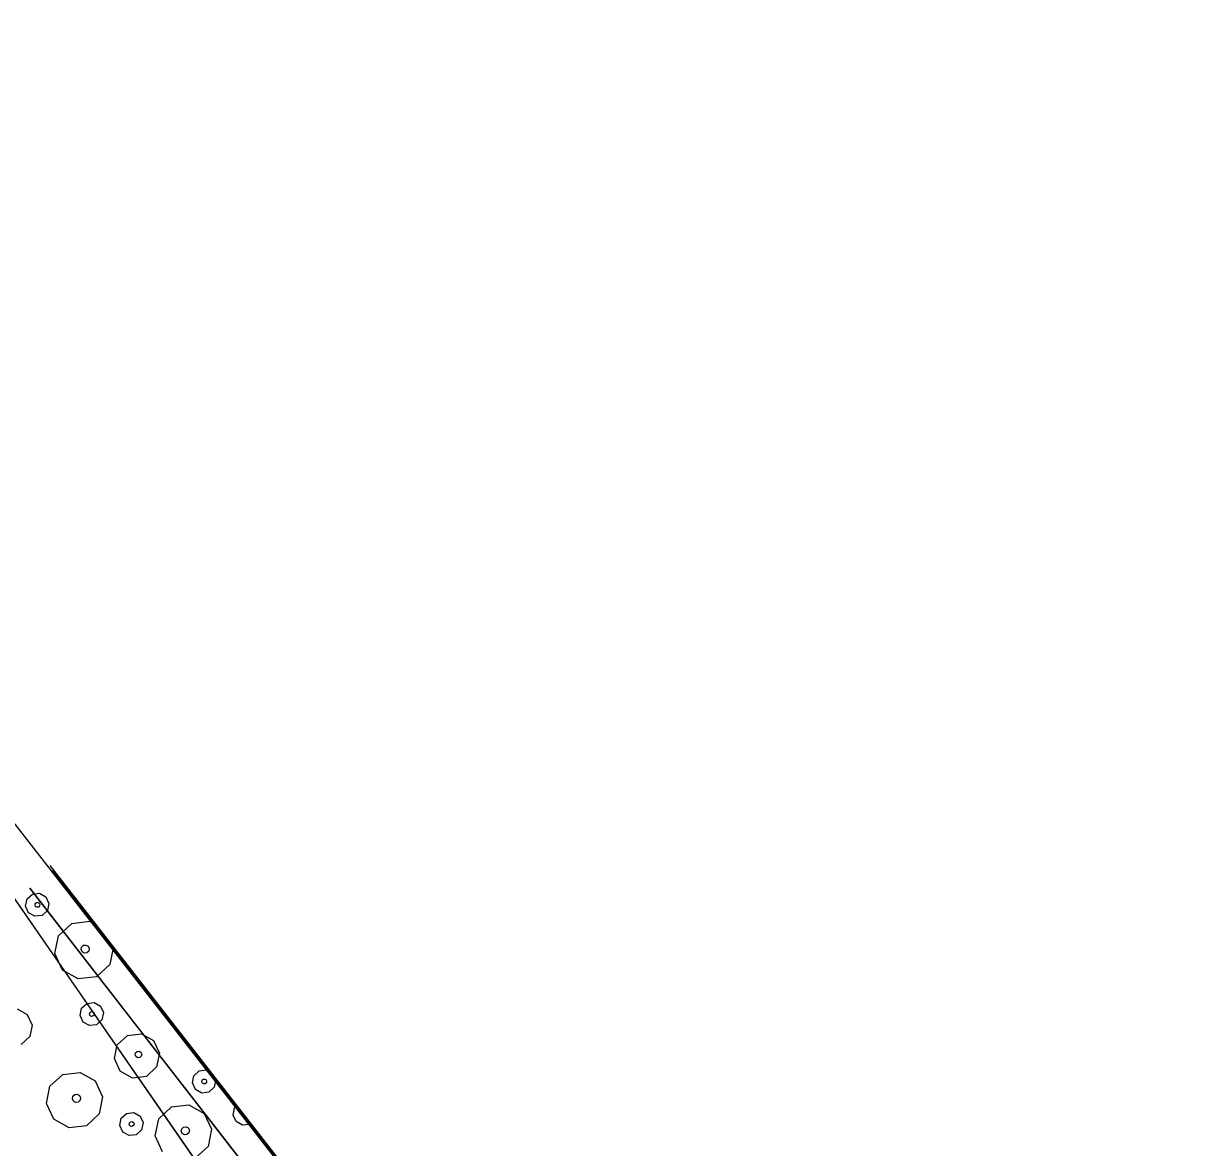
# Model space of a CAD drawing. Header units: metres. Extents: x -2858 to 512, y -1995 to 1252.
# Drawn here: x -972.86 to -964.9, y -825.8 to -818.16 of the extents above; entities that cross this region are included whole.
import ezdxf
from ezdxf.enums import TextEntityAlignment as Align
from ezdxf.lldxf.tags import DXFTag

# ---------------------------------------------------------------- set-up
doc = ezdxf.new("R2010")
doc.units = ezdxf.units.M
for name, color, linetype in [('Calque commun', 7, 'Continuous'), ('Calque11', 7, 'Continuous'), ('Calque17', 7, 'Continuous'), ('Textes', 7, 'Continuous')]:
    doc.layers.add(name, color=color, linetype=linetype)
doc.styles.add('Arial26', font='arial.ttf', dxfattribs={"height": 0.202684})
tags = doc.linetypes.add('HIDDENX2', pattern=[0.75, 0.5, -0.25]).pattern_tags.tags
tags[6:7] = [DXFTag(74, 4), DXFTag(75, 0), DXFTag(340, '0'), DXFTag(46, 1.0), DXFTag(50, 0.0), DXFTag(44, 0.0), DXFTag(45, 0.0)]
tags[4:5] = [DXFTag(74, 4), DXFTag(75, 0), DXFTag(340, '0'), DXFTag(46, 1.0), DXFTag(50, 0.0), DXFTag(44, 0.0), DXFTag(45, 0.0)]

# ---------------------------------------------------------------- blocks, each defined once
blk = doc.blocks.new('geometrebondepartleger')
at = {"layer": 'Calque11', "color": 7, "linetype": 'Continuous', "lineweight": 9}
blk.add_polyline3d([(125.0277, 35.9078, 79), (133.3383, 81.851, 79), (145.3136, 148.3761, 79)], dxfattribs=at)
at = {"layer": 'Calque17', "color": 1, "linetype": 'Continuous', "lineweight": 9}
for points in [[(125.174, 36.6886, 79), (126.5286, 44.1348, 79), (125.0378, 35.9435, 79), (126.4161, 43.4883, 79), (128.681, 56.0642, 79), (129.9759, 63.1341, 79), (132.1933, 75.6042, 79), (133.3383, 81.851, 79), (135.2222, 92.3412, 79), (136.4776, 99.3268, 79), (138.1727, 108.7115, 79), (140.4846, 121.4626, 79), (141.0933, 124.9318, 79)], [(125.3707, 36.6528, 79), (126.7254, 44.0992, 79), (125.2346, 35.9078, 79), (126.6129, 43.4526, 79), (128.8778, 56.0285, 79), (130.1727, 63.0986, 79), (132.3901, 75.5687, 79), (133.5351, 81.8153, 79), (135.4191, 92.3058, 79), (136.6745, 99.2914, 79), (138.3695, 108.676, 79), (140.6815, 121.4274, 79), (141.2903, 124.8972, 79)]]:
    blk.add_polyline3d(points, dxfattribs=at)
blk = doc.blocks.new('pattern')
at = {"layer": 'Calque commun', "color": 54, "linetype": 'Continuous', "lineweight": 9}
for p, q in [((55.2044, 26.7649), (55.2387, 26.7346)), ((55.2494, 26.6864), (55.2297, 26.641)), ((55.2387, 26.7346), (55.2494, 26.6864)), ((55.1872, 26.6159), (55.1777, 26.6168)), ((55.2297, 26.641), (55.1872, 26.6159)), ((55.353, 26.4873), (55.4002, 26.5961)), ((55.4002, 26.5961), (55.5024, 26.6565)), ((55.5024, 26.6565), (55.6205, 26.6452)), ((55.3788, 26.3714), (55.353, 26.4873)), ((55.4983, 26.473), (55.5051, 26.4889)), ((55.502, 26.4562), (55.4983, 26.473)), ((55.515, 26.4447), (55.502, 26.4562)), ((55.5051, 26.4889), (55.5201, 26.4977)), ((55.5322, 26.4431), (55.515, 26.4447)), ((55.5201, 26.4977), (55.5373, 26.4961)), ((55.5471, 26.4519), (55.5322, 26.4431)), ((55.5373, 26.4961), (55.5503, 26.4846)), ((55.554, 26.4677), (55.5471, 26.4519)), ((55.5503, 26.4846), (55.554, 26.4677)), ((55.7353, 26.4508), (55.688, 26.342)), ((55.1384, 26.399), (55.1743, 26.4202)), ((55.1743, 26.4202), (55.2235, 26.4155)), ((55.1743, 26.3446), (55.1784, 26.3541)), ((55.1784, 26.3541), (55.1873, 26.3594)), ((55.1873, 26.3594), (55.1977, 26.3584)), ((55.1977, 26.3584), (55.2054, 26.3515)), ((55.2235, 26.4155), (55.2606, 26.3828)), ((55.2606, 26.3828), (55.2713, 26.3345)), ((55.4677, 26.2929), (55.3788, 26.3714)), ((55.1228, 26.3015), (55.1217, 26.3064)), ((55.1599, 26.2687), (55.1228, 26.3015)), ((55.1765, 26.3345), (55.1743, 26.3446)), ((55.1843, 26.3276), (55.1765, 26.3345)), ((55.1946, 26.3266), (55.1843, 26.3276)), ((55.2036, 26.3319), (55.1946, 26.3266)), ((55.2077, 26.3414), (55.2036, 26.3319)), ((55.2054, 26.3515), (55.2077, 26.3414)), ((55.2517, 26.2892), (55.2091, 26.264)), ((55.2713, 26.3345), (55.2517, 26.2892)), ((55.5859, 26.2816), (55.4677, 26.2929)), ((55.688, 26.342), (55.5859, 26.2816)), ((55.2091, 26.264), (55.1599, 26.2687)), ((55.6564, 26.1747), (55.676, 26.2201)), ((55.676, 26.2201), (55.7186, 26.2452)), ((55.7186, 26.2452), (55.7678, 26.2406)), ((55.7678, 26.2406), (55.8049, 26.2078)), ((55.8049, 26.2078), (55.8157, 26.1596)), ((55.6671, 26.1265), (55.6564, 26.1747)), ((55.7042, 26.0938), (55.6671, 26.1265)), ((55.7186, 26.1696), (55.7227, 26.1791)), ((55.7208, 26.1595), (55.7186, 26.1696)), ((55.7286, 26.1526), (55.7208, 26.1595)), ((55.7227, 26.1791), (55.7316, 26.1844)), ((55.7389, 26.1516), (55.7286, 26.1526)), ((55.7316, 26.1844), (55.742, 26.1834)), ((55.7479, 26.1569), (55.7389, 26.1516)), ((55.742, 26.1834), (55.7498, 26.1766)), ((55.752, 26.1664), (55.7479, 26.1569)), ((55.7498, 26.1766), (55.752, 26.1664)), ((55.796, 26.1142), (55.7534, 26.0891)), ((55.8157, 26.1596), (55.796, 26.1142)), ((55.2511, 25.9881), (55.3329, 26.0364)), ((55.3329, 26.0364), (55.4274, 26.0274)), ((55.7534, 26.0891), (55.7042, 26.0938)), ((55.2133, 25.901), (55.2511, 25.9881)), ((55.4274, 26.0274), (55.4985, 25.9645)), ((55.4985, 25.9645), (55.5192, 25.8719)), ((55.7286, 25.8982), (55.8308, 25.9585)), ((55.8308, 25.9585), (55.949, 25.9473)), ((55.234, 25.8084), (55.2133, 25.901)), ((55.3296, 25.8897), (55.3351, 25.9024)), ((55.3326, 25.8761), (55.3296, 25.8897)), ((55.343, 25.867), (55.3326, 25.8761)), ((55.3351, 25.9024), (55.347, 25.9094)), ((55.347, 25.9094), (55.3608, 25.9081)), ((55.3608, 25.9081), (55.3712, 25.8989)), ((55.3742, 25.8854), (55.3687, 25.8727)), ((55.3712, 25.8989), (55.3742, 25.8854)), ((55.6814, 25.7893), (55.7286, 25.8982)), ((55.949, 25.9473), (56.0379, 25.8687)), ((55.3051, 25.7455), (55.234, 25.8084)), ((55.3567, 25.8657), (55.343, 25.867)), ((55.3687, 25.8727), (55.3567, 25.8657)), ((55.5192, 25.8719), (55.4814, 25.7848)), ((55.8336, 25.791), (55.8485, 25.7998)), ((55.8485, 25.7998), (55.8657, 25.7981)), ((55.8657, 25.7981), (55.8787, 25.7867)), ((56.0379, 25.8687), (56.0637, 25.7529)), ((55.3996, 25.7365), (55.3051, 25.7455)), ((55.4814, 25.7848), (55.3996, 25.7365)), ((55.7072, 25.6735), (55.6814, 25.7893)), ((55.8267, 25.7751), (55.8336, 25.791)), ((55.8305, 25.7582), (55.8267, 25.7751)), ((55.8435, 25.7468), (55.8305, 25.7582)), ((55.8607, 25.7451), (55.8435, 25.7468)), ((55.8756, 25.7539), (55.8607, 25.7451)), ((55.8825, 25.7698), (55.8756, 25.7539)), ((55.8787, 25.7867), (55.8825, 25.7698)), ((56.0637, 25.7529), (56.0165, 25.644)), ((55.7962, 25.595), (55.7072, 25.6735)), ((56.0165, 25.644), (55.9143, 25.5837)), ((55.9143, 25.5837), (55.7962, 25.595)), ((55.2793, 25.4755), (55.299, 25.5208)), ((55.299, 25.5208), (55.3416, 25.546)), ((55.3415, 25.4703), (55.3456, 25.4799)), ((55.3416, 25.546), (55.3908, 25.5413)), ((55.3456, 25.4799), (55.3546, 25.4851)), ((55.3546, 25.4851), (55.3649, 25.4841)), ((55.3649, 25.4841), (55.3727, 25.4773)), ((55.3727, 25.4773), (55.375, 25.4671)), ((55.3908, 25.5413), (55.4278, 25.5085)), ((55.4278, 25.5085), (55.4386, 25.4603)), ((55.2901, 25.4272), (55.2793, 25.4755)), ((55.3271, 25.3945), (55.2901, 25.4272)), ((55.3438, 25.4602), (55.3415, 25.4703)), ((55.3516, 25.4533), (55.3438, 25.4602)), ((55.3619, 25.4523), (55.3516, 25.4533)), ((55.3708, 25.4576), (55.3619, 25.4523)), ((55.375, 25.4671), (55.3708, 25.4576)), ((55.4189, 25.4149), (55.3764, 25.3898)), ((55.4386, 25.4603), (55.4189, 25.4149)), ((54.9369, 25.2817), (55.0264, 25.3345)), ((55.0264, 25.3345), (55.1494, 25.3227)), ((55.1494, 25.3227), (55.2421, 25.2409)), ((55.3764, 25.3898), (55.3271, 25.3945)), ((55.2421, 25.2409), (55.269, 25.1203)), ((55.6846, 25.2162), (55.7527, 25.2564)), ((55.7527, 25.2564), (55.8315, 25.2489)), ((55.032, 25.1425), (55.0389, 25.1584)), ((55.0389, 25.1584), (55.0538, 25.1672)), ((55.0538, 25.1672), (55.071, 25.1655)), ((55.071, 25.1655), (55.084, 25.1541)), ((55.6531, 25.1436), (55.6846, 25.2162)), ((55.0358, 25.1256), (55.032, 25.1425)), ((55.0487, 25.1142), (55.0358, 25.1256)), ((55.066, 25.1125), (55.0487, 25.1142)), ((55.0809, 25.1213), (55.066, 25.1125)), ((55.0877, 25.1372), (55.0809, 25.1213)), ((55.084, 25.1541), (55.0877, 25.1372)), ((55.269, 25.1203), (55.2198, 25.0069)), ((55.6703, 25.0664), (55.6531, 25.1436)), ((54.8977, 25.0376), (54.895, 25.0493)), ((54.9903, 24.9558), (54.8977, 25.0376)), ((55.2198, 25.0069), (55.1134, 24.944)), ((55.1134, 24.944), (54.9903, 24.9558)), ((54.9923, 24.7501), (55.0349, 24.7752)), ((55.0349, 24.7752), (55.0841, 24.7705)), ((55.0841, 24.7705), (55.1212, 24.7378)), ((54.9727, 24.7047), (54.9923, 24.7501)), ((54.9834, 24.6564), (54.9727, 24.7047)), ((55.0349, 24.6996), (55.039, 24.7091)), ((55.0371, 24.6894), (55.0349, 24.6996)), ((55.0449, 24.6826), (55.0371, 24.6894)), ((55.039, 24.7091), (55.0479, 24.7144)), ((55.0552, 24.6816), (55.0449, 24.6826)), ((55.0479, 24.7144), (55.0583, 24.7134)), ((55.0642, 24.6869), (55.0552, 24.6816)), ((55.0583, 24.7134), (55.0661, 24.7065)), ((55.0683, 24.6964), (55.0642, 24.6869)), ((55.0661, 24.7065), (55.0683, 24.6964)), ((55.132, 24.6895), (55.1123, 24.6442)), ((55.1212, 24.7378), (55.132, 24.6895)), ((55.0205, 24.6237), (54.9834, 24.6564)), ((55.0697, 24.619), (55.0205, 24.6237)), ((55.1123, 24.6442), (55.0697, 24.619))]:
    blk.add_line(p, q, dxfattribs=at)
at = {"layer": 'Calque commun', "color": 7, "linetype": 'Continuous', "lineweight": 9}
mesh = blk.add_polyface(dxfattribs=at)
corners = [(70.8497, 113.5412), (53.8349, 19.1692), (74.7282, 106.3237), (76.0435, 113.5984), (74.769, 106.1763), (58.8077, 18.2701), (114.1703, 105.207), (114.1703, 98.5387)]
mesh.append_faces([[corners[k] for k in face] for face in [(3, 4, 6)]], dxfattribs={"vtx0": -1, "vtx1": -1, "color": 7})
mesh.append_faces([[corners[k] for k in face] for face in [(3, 2, 4)]], dxfattribs={"vtx0": -1, "vtx2": -1, "color": 7})
mesh.append_faces([[corners[k] for k in face] for face in [(5, 2, 1)]], dxfattribs={"vtx1": -1, "color": 7})
mesh.append_faces([[corners[k] for k in face] for face in [(0, 1, 2), (3, 0, 2)]], dxfattribs={"vtx1": -1, "vtx2": -1, "color": 7})
mesh.append_faces([[corners[k] for k in face] for face in [(4, 7, 6)]], dxfattribs={"vtx2": -1, "color": 7})

msp = doc.modelspace()

# ---------------------------------------------------------------- linework, layer by layer
at = {"layer": 'Calque commun', "color": 3, "linetype": 'HIDDENX2', "lineweight": 18, "extrusion": (0, 0, -1)}
msp.add_arc((879.8798, -719.4797), 120.3746, 259.883419, 322.052272, dxfattribs=at)

# ---------------------------------------------------------------- block references
at = {"layer": 'Calque commun', "color": 0, "linetype": 'ByBlock', "lineweight": -2, "rotation": 228.1617603435354}
for name, p in [('geometrebondepartleger', (-916.0371, -706.7784)), ('pattern', (-954.4467, -766.6559))]:
    msp.add_blockref(name, p, dxfattribs=at)

# ---------------------------------------------------------------- texts
at = {"layer": 'Textes', "color": 5, "linetype": 'ByBlock', "lineweight": -2, "style": 'Arial26'}
msp.add_text('PLAN DE MASSE VOIR AUSSI PC2c PC2d  PC2e  PC2f  PC2g et PC2h', height=1.509998, rotation=228.29384, dxfattribs=at).set_placement((-921.7412, -785.2657), align=Align.BOTTOM_LEFT)

doc.saveas('drawing.dxf')
